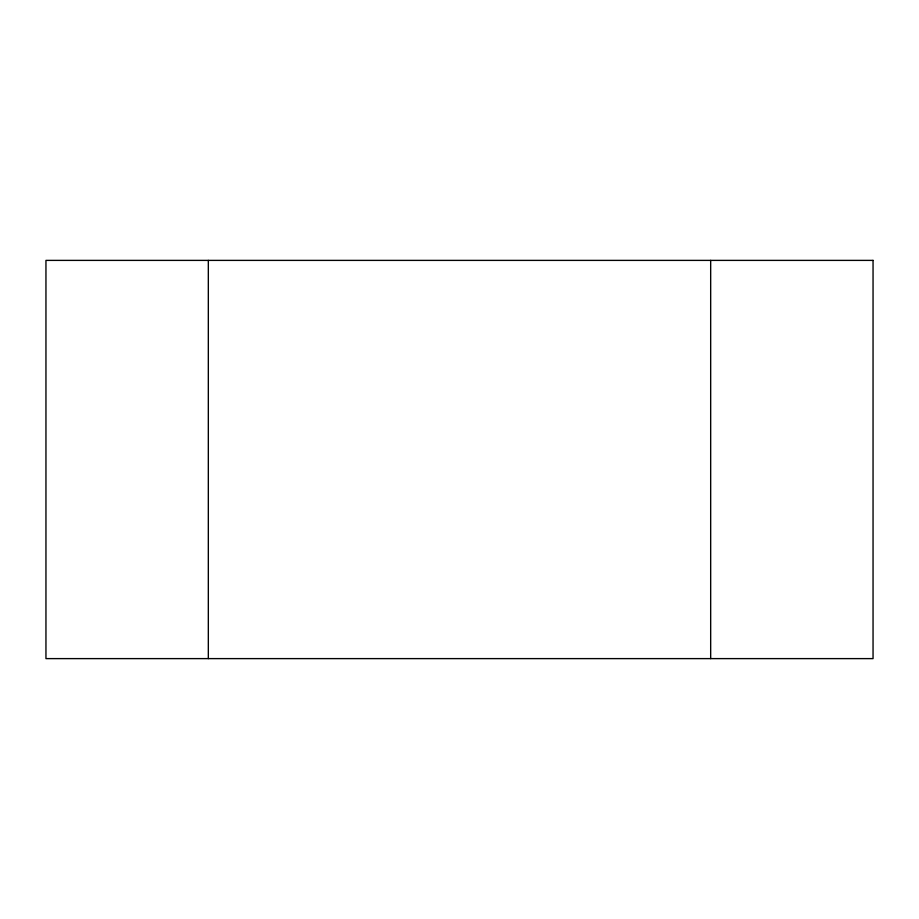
<?xml version="1.0" encoding="UTF-8"?>
<svg xmlns="http://www.w3.org/2000/svg" width="919" height="919" viewBox="0 0 919 919"><rect width="100%" height="100%" fill="white"/><g stroke="black" fill="none" stroke-linecap="round" stroke-linejoin="round"><path stroke-width="1.38" d="M710.674 260.387L710.674 658.613M208.326 260.387L208.326 658.613M873.05 260.387L45.95 260.387L45.95 658.613L873.05 658.613L873.05 260.387"/></g></svg>
